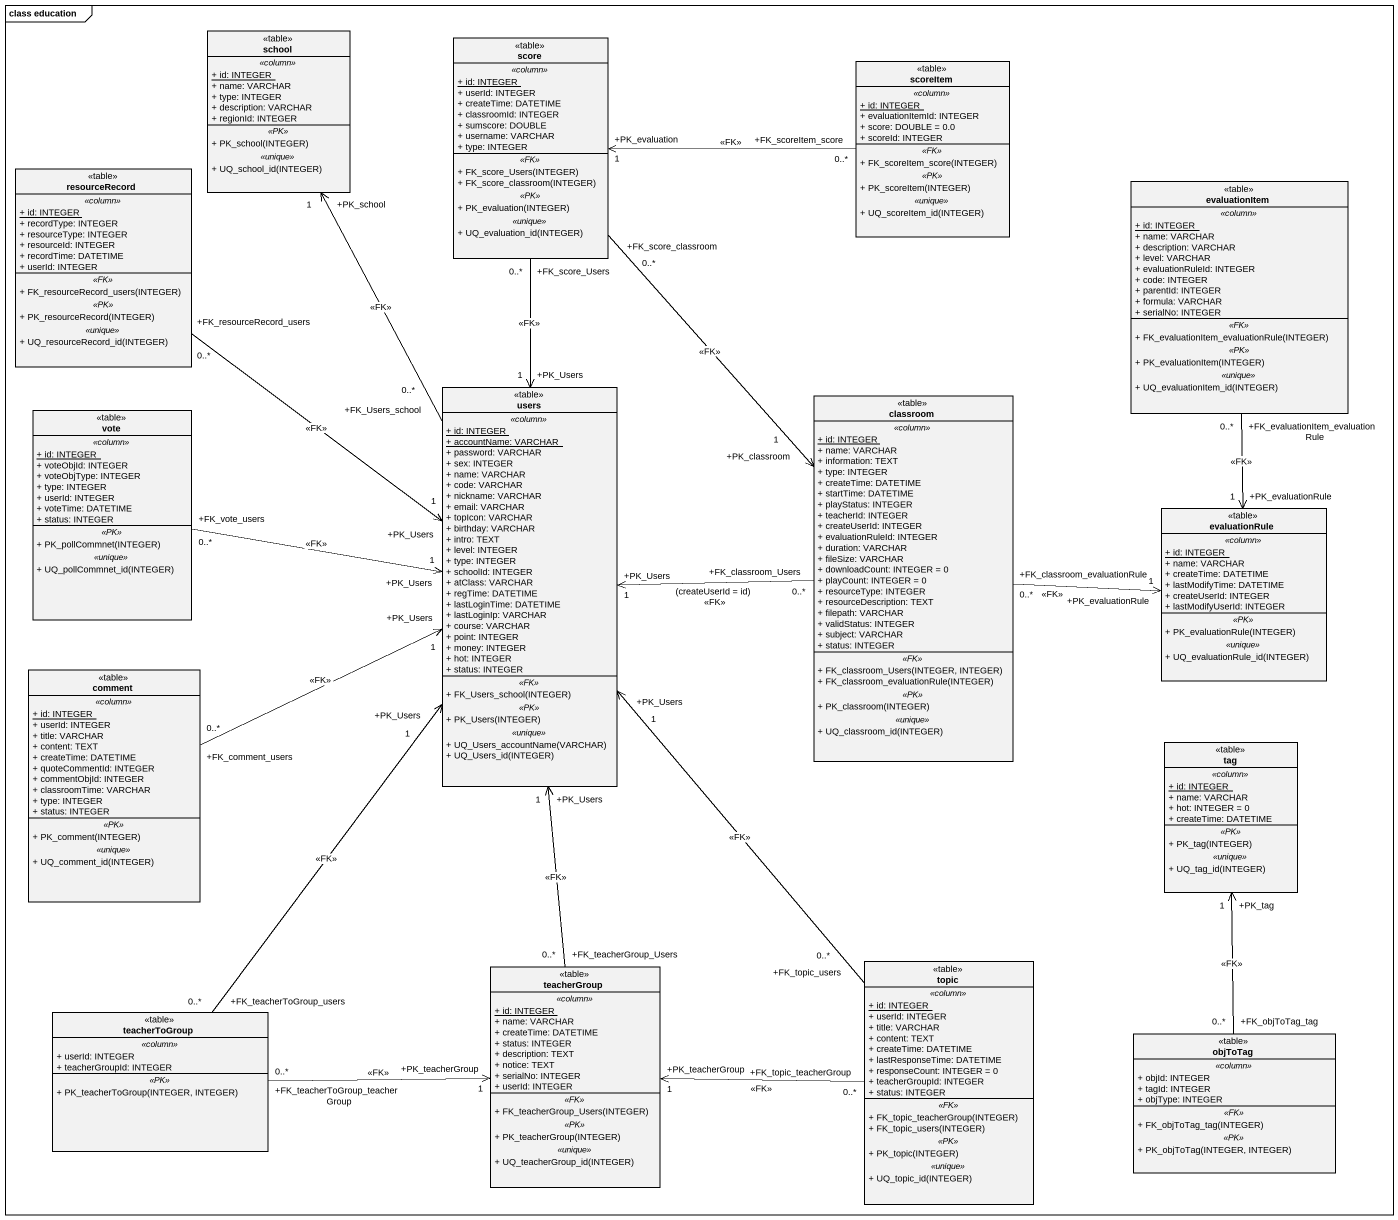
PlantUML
@startuml
mainframe class education
hide circle
hide empty members
skinparam classAttributeIconSize 0
class school <<table>> {
  .. <<column>> ..
  {static} + id: INTEGER
  + name: VARCHAR
  + type: INTEGER
  + description: VARCHAR
  + regionId: INTEGER
  .. <<PK>> ..
  + PK_school(INTEGER)
  .. <<unique>> ..
  + UQ_school_id(INTEGER)
}
class score <<table>> {
  .. <<column>> ..
  {static} + id: INTEGER
  + userId: INTEGER
  + createTime: DATETIME
  + classroomId: INTEGER
  + sumscore: DOUBLE
  + username: VARCHAR
  + type: INTEGER
  .. <<FK>> ..
  + FK_score_Users(INTEGER)
  + FK_score_classroom(INTEGER)
  .. <<PK>> ..
  + PK_evaluation(INTEGER)
  .. <<unique>> ..
  + UQ_evaluation_id(INTEGER)
}
class scoreItem <<table>> {
  .. <<column>> ..
  {static} + id: INTEGER
  + evaluationItemId: INTEGER
  + score: DOUBLE = 0.0
  + scoreId: INTEGER
  .. <<FK>> ..
  + FK_scoreItem_score(INTEGER)
  .. <<PK>> ..
  + PK_scoreItem(INTEGER)
  .. <<unique>> ..
  + UQ_scoreItem_id(INTEGER)
}
class resourceRecord <<table>> {
  .. <<column>> ..
  {static} + id: INTEGER
  + recordType: INTEGER
  + resourceType: INTEGER
  + resourceId: INTEGER
  + recordTime: DATETIME
  + userId: INTEGER
  .. <<FK>> ..
  + FK_resourceRecord_users(INTEGER)
  .. <<PK>> ..
  + PK_resourceRecord(INTEGER)
  .. <<unique>> ..
  + UQ_resourceRecord_id(INTEGER)
}
class evaluationItem <<table>> {
  .. <<column>> ..
  {static} + id: INTEGER
  + name: VARCHAR
  + description: VARCHAR
  + level: VARCHAR
  + evaluationRuleId: INTEGER
  + code: INTEGER
  + parentId: INTEGER
  + formula: VARCHAR
  + serialNo: INTEGER
  .. <<FK>> ..
  + FK_evaluationItem_evaluationRule(INTEGER)
  .. <<PK>> ..
  + PK_evaluationItem(INTEGER)
  .. <<unique>> ..
  + UQ_evaluationItem_id(INTEGER)
}
class vote <<table>> {
  .. <<column>> ..
  {static} + id: INTEGER
  + voteObjId: INTEGER
  + voteObjType: INTEGER
  + type: INTEGER
  + userId: INTEGER
  + voteTime: DATETIME
  + status: INTEGER
  .. <<PK>> ..
  + PK_pollCommnet(INTEGER)
  .. <<unique>> ..
  + UQ_pollCommnet_id(INTEGER)
}
class users <<table>> {
  .. <<column>> ..
  {static} + id: INTEGER
  {static} + accountName: VARCHAR
  + password: VARCHAR
  + sex: INTEGER
  + name: VARCHAR
  + code: VARCHAR
  + nickname: VARCHAR
  + email: VARCHAR
  + topIcon: VARCHAR
  + birthday: VARCHAR
  + intro: TEXT
  + level: INTEGER
  + type: INTEGER
  + schoolId: INTEGER
  + atClass: VARCHAR
  + regTime: DATETIME
  + lastLoginTime: DATETIME
  + lastLoginIp: VARCHAR
  + course: VARCHAR
  + point: INTEGER
  + money: INTEGER
  + hot: INTEGER
  + status: INTEGER
  .. <<FK>> ..
  + FK_Users_school(INTEGER)
  .. <<PK>> ..
  + PK_Users(INTEGER)
  .. <<unique>> ..
  + UQ_Users_accountName(VARCHAR)
  + UQ_Users_id(INTEGER)
}
class classroom <<table>> {
  .. <<column>> ..
  {static} + id: INTEGER
  + name: VARCHAR
  + information: TEXT
  + type: INTEGER
  + createTime: DATETIME
  + startTime: DATETIME
  + playStatus: INTEGER
  + teacherId: INTEGER
  + createUserId: INTEGER
  + evaluationRuleId: INTEGER
  + duration: VARCHAR
  + fileSize: VARCHAR
  + downloadCount: INTEGER = 0
  + playCount: INTEGER = 0
  + resourceType: INTEGER
  + resourceDescription: TEXT
  + filepath: VARCHAR
  + validStatus: INTEGER
  + subject: VARCHAR
  + status: INTEGER
  .. <<FK>> ..
  + FK_classroom_Users(INTEGER, INTEGER)
  + FK_classroom_evaluationRule(INTEGER)
  .. <<PK>> ..
  + PK_classroom(INTEGER)
  .. <<unique>> ..
  + UQ_classroom_id(INTEGER)
}
class evaluationRule <<table>> {
  .. <<column>> ..
  {static} + id: INTEGER
  + name: VARCHAR
  + createTime: DATETIME
  + lastModifyTime: DATETIME
  + createUserId: INTEGER
  + lastModifyUserId: INTEGER
  .. <<PK>> ..
  + PK_evaluationRule(INTEGER)
  .. <<unique>> ..
  + UQ_evaluationRule_id(INTEGER)
}
class comment <<table>> {
  .. <<column>> ..
  {static} + id: INTEGER
  + userId: INTEGER
  + title: VARCHAR
  + content: TEXT
  + createTime: DATETIME
  + quoteCommentId: INTEGER
  + commentObjId: INTEGER
  + classroomTime: VARCHAR
  + type: INTEGER
  + status: INTEGER
  .. <<PK>> ..
  + PK_comment(INTEGER)
  .. <<unique>> ..
  + UQ_comment_id(INTEGER)
}
class tag <<table>> {
  .. <<column>> ..
  {static} + id: INTEGER
  + name: VARCHAR
  + hot: INTEGER = 0
  + createTime: DATETIME
  .. <<PK>> ..
  + PK_tag(INTEGER)
  .. <<unique>> ..
  + UQ_tag_id(INTEGER)
}
class teacherGroup <<table>> {
  .. <<column>> ..
  {static} + id: INTEGER
  + name: VARCHAR
  + createTime: DATETIME
  + status: INTEGER
  + description: TEXT
  + notice: TEXT
  + serialNo: INTEGER
  + userId: INTEGER
  .. <<FK>> ..
  + FK_teacherGroup_Users(INTEGER)
  .. <<PK>> ..
  + PK_teacherGroup(INTEGER)
  .. <<unique>> ..
  + UQ_teacherGroup_id(INTEGER)
}
class topic <<table>> {
  .. <<column>> ..
  {static} + id: INTEGER
  + userId: INTEGER
  + title: VARCHAR
  + content: TEXT
  + createTime: DATETIME
  + lastResponseTime: DATETIME
  + responseCount: INTEGER = 0
  + teacherGroupId: INTEGER
  + status: INTEGER
  .. <<FK>> ..
  + FK_topic_teacherGroup(INTEGER)
  + FK_topic_users(INTEGER)
  .. <<PK>> ..
  + PK_topic(INTEGER)
  .. <<unique>> ..
  + UQ_topic_id(INTEGER)
}
class teacherToGroup <<table>> {
  .. <<column>> ..
  + userId: INTEGER
  + teacherGroupId: INTEGER
  .. <<PK>> ..
  + PK_teacherToGroup(INTEGER, INTEGER)
}
class objToTag <<table>> {
  .. <<column>> ..
  + objId: INTEGER
  + tagId: INTEGER
  + objType: INTEGER
  .. <<FK>> ..
  + FK_objToTag_tag(INTEGER)
  .. <<PK>> ..
  + PK_objToTag(INTEGER, INTEGER)
}
score "+FK_score_Users\n0..*" --> "+PK_Users\n1" users : <<FK>>
score "+FK_score_classroom\n0..*" --> "+PK_classroom\n1" classroom : <<FK>>
scoreItem "+FK_scoreItem_score\n0..*" -left-> "+PK_evaluation\n1" score : <<FK>>
resourceRecord "+FK_resourceRecord_users\n0..*" --> "+PK_Users\n1" users : <<FK>>
evaluationItem "+FK_evaluationItem_evaluationRule\n0..*" --> "+PK_evaluationRule\n1" evaluationRule : <<FK>>
vote "+FK_vote_users\n0..*" -right-> "+PK_Users\n1" users : <<FK>>
users "+FK_Users_school\n0..*" -up-> "+PK_school\n1" school : <<FK>>
classroom "+FK_classroom_Users\n0..*" -left-> "+PK_Users\n1" users : (createUserId = id)\n<<FK>>
classroom -left- users
classroom "+FK_classroom_evaluationRule\n0..*" -right-> "+PK_evaluationRule\n1" evaluationRule : <<FK>>
comment "+FK_comment_users\n0..*" -right-> "+PK_Users\n1" users : <<FK>>
teacherGroup "+FK_teacherGroup_Users\n0..*" -up-> "+PK_Users\n1" users : <<FK>>
topic "+FK_topic_users\n0..*" -up-> "+PK_Users\n1" users : <<FK>>
topic "+FK_topic_teacherGroup\n0..*" -left-> "+PK_teacherGroup\n1" teacherGroup : <<FK>>
teacherToGroup "+FK_teacherToGroup_users\n0..*" -up-> "+PK_Users\n1" users : <<FK>>
teacherToGroup "+FK_teacherToGroup_teacherGroup\n0..*" -right-> "+PK_teacherGroup\n1" teacherGroup : <<FK>>
objToTag "+FK_objToTag_tag\n0..*" -up-> "+PK_tag\n1" tag : <<FK>>
@enduml
